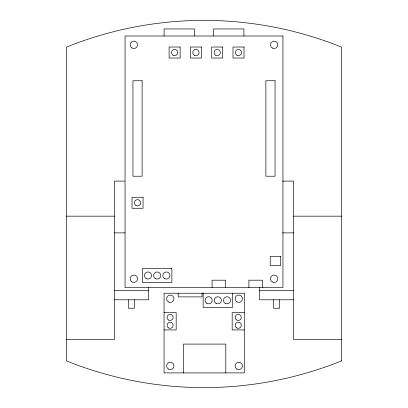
<?xml version="1.0" encoding="UTF-8"?>
<svg xmlns="http://www.w3.org/2000/svg" width="408" height="408" viewBox="0 0 408 408"><rect width="100%" height="100%" fill="white"/><g stroke="black" fill="none" stroke-linecap="round" stroke-linejoin="round"><path stroke-width="0.61" d="M124.46 181.096L114.413 181.096L114.403 339.558L66.3 339.558M282.372 181.096L293.607 181.096L293.597 339.558L341.7 339.558M66.3 216.169L114.403 216.169M293.597 216.169L341.7 216.169M114.413 232.871L125.164 232.871M282.372 232.871L293.607 232.871M114.413 290.613L148.563 290.613M259.457 290.613L293.607 290.613M114.413 299.793L148.563 299.793L148.563 287.441M293.607 299.793L259.457 299.793L259.457 287.441M164.057 312.691L176.174 312.691L176.174 329.939L164.057 329.939M244.29 312.691L232.172 312.691L232.172 329.939L244.29 329.939M279.562 299.793L279.562 308.239L273.503 308.239L273.503 299.793M262.477 287.538L262.477 280.194L248.89 280.194L248.89 287.538M243.933 35.909L243.933 28.948L213.639 28.948L213.639 35.909M232.524 293.23L232.524 307.367L203.148 307.367L203.148 293.23M225.803 372.912L225.803 344.087L183.391 344.087L183.391 372.912M225.665 287.538L225.665 280.194L212.078 280.194L212.078 287.538M202.062 293.23L202.062 296.902L178.194 296.902L178.194 293.23M194.361 35.909L194.361 28.948L164.067 28.948L164.067 35.909M134.518 299.793L134.518 308.239L128.459 308.239L128.459 299.793M282.948 36.006L125.052 36.006L125.052 287.538L282.948 287.538L282.948 36.006M180.132 47.022L169.116 47.022L169.116 58.038L180.132 58.038L180.132 47.022M201.43 47.022L190.414 47.022L190.414 58.038L201.43 58.038L201.43 47.022M222.727 47.022L211.711 47.022L211.711 58.038L222.727 58.038L222.727 47.022M244.025 47.022L233.009 47.022L233.009 58.038L244.025 58.038L244.025 47.022M142.127 80.748L132.947 80.748L132.947 176.22L142.127 176.22L142.127 80.748M275.053 80.748L265.873 80.748L265.873 176.22L275.053 176.22L275.053 80.748M143.045 197.263L132.029 197.263L132.029 208.279L143.045 208.279L143.045 197.263M280.633 256.397L270.224 256.397L270.224 265.577L280.633 265.577L280.633 256.397M171.87 268.444L142.494 268.444L142.494 282.581L171.87 282.581L171.87 268.444M244.29 293.23L164.057 293.23L164.057 372.912L244.29 372.912L244.29 293.23M341.7 360.805L341.7 47.195A367.2 367.2 0 0 0 66.3 47.195L66.3 360.805A367.2 367.2 0 0 0 341.7 360.805M216.056 303.374A3.555 3.555 0 0 0 221.386 300.298A3.555 3.555 0 0 0 216.056 297.223A3.555 3.555 0 0 0 216.056 303.374M206.876 303.374A3.555 3.555 0 0 0 212.206 300.298A3.555 3.555 0 0 0 206.876 297.223A3.555 3.555 0 0 0 206.876 303.374M225.236 303.374A3.555 3.555 0 0 0 230.566 300.298A3.555 3.555 0 0 0 225.236 297.223A3.555 3.555 0 0 0 225.236 303.374M168.591 327.915A3.045 3.045 0 0 0 173.16 325.278A3.045 3.045 0 0 0 168.591 322.641A3.045 3.045 0 0 0 168.591 327.915M168.591 320.045A3.045 3.045 0 0 0 173.16 317.409A3.045 3.045 0 0 0 168.591 314.772A3.045 3.045 0 0 0 168.591 320.045M236.706 327.915A3.045 3.045 0 0 0 241.276 325.278A3.045 3.045 0 0 0 236.706 322.641A3.045 3.045 0 0 0 236.706 327.915M236.706 320.045A3.045 3.045 0 0 0 241.276 317.409A3.045 3.045 0 0 0 236.706 314.772A3.045 3.045 0 0 0 236.706 320.045M236.946 369.118A3.672 3.672 0 0 0 242.454 365.935A3.672 3.672 0 0 0 236.946 362.753A3.672 3.672 0 0 0 236.946 369.118M168.463 369.118A3.672 3.672 0 0 0 173.971 365.935A3.672 3.672 0 0 0 168.463 362.753A3.672 3.672 0 0 0 168.463 369.118M168.463 301.92A3.672 3.672 0 0 0 173.971 298.738A3.672 3.672 0 0 0 168.463 295.555A3.672 3.672 0 0 0 168.463 301.92M236.946 301.92A3.672 3.672 0 0 0 242.454 298.738A3.672 3.672 0 0 0 236.946 295.555A3.672 3.672 0 0 0 236.946 301.92M236.956 55.233A3.121 3.121 0 0 0 241.638 52.53A3.121 3.121 0 0 0 236.956 49.827A3.121 3.121 0 0 0 236.956 55.233M215.659 55.233A3.121 3.121 0 0 0 220.34 52.53A3.121 3.121 0 0 0 215.659 49.827A3.121 3.121 0 0 0 215.659 55.233M194.361 55.233A3.121 3.121 0 0 0 199.043 52.53A3.121 3.121 0 0 0 194.361 49.827A3.121 3.121 0 0 0 194.361 55.233M173.063 55.233A3.121 3.121 0 0 0 177.745 52.53A3.121 3.121 0 0 0 173.063 49.827A3.121 3.121 0 0 0 173.063 55.233M135.976 205.474A3.121 3.121 0 0 0 140.658 202.771A3.121 3.121 0 0 0 135.976 200.068A3.121 3.121 0 0 0 135.976 205.474M155.407 278.587A3.555 3.555 0 0 0 160.737 275.512A3.555 3.555 0 0 0 155.407 272.437A3.555 3.555 0 0 0 155.407 278.587M164.587 278.587A3.555 3.555 0 0 0 169.917 275.512A3.555 3.555 0 0 0 164.587 272.437A3.555 3.555 0 0 0 164.587 278.587M146.227 278.587A3.555 3.555 0 0 0 151.557 275.512A3.555 3.555 0 0 0 146.227 272.437A3.555 3.555 0 0 0 146.227 278.587M272.299 281.908A3.672 3.672 0 0 0 277.807 278.725A3.672 3.672 0 0 0 272.299 275.543A3.672 3.672 0 0 0 272.299 281.908M132.029 281.908A3.672 3.672 0 0 0 137.537 278.725A3.672 3.672 0 0 0 132.029 275.543A3.672 3.672 0 0 0 132.029 281.908M272.299 48.001A3.672 3.672 0 0 0 277.807 44.819A3.672 3.672 0 0 0 272.299 41.636A3.672 3.672 0 0 0 272.299 48.001M132.029 48.001A3.672 3.672 0 0 0 137.537 44.819A3.672 3.672 0 0 0 132.029 41.636A3.672 3.672 0 0 0 132.029 48.001"/></g></svg>
